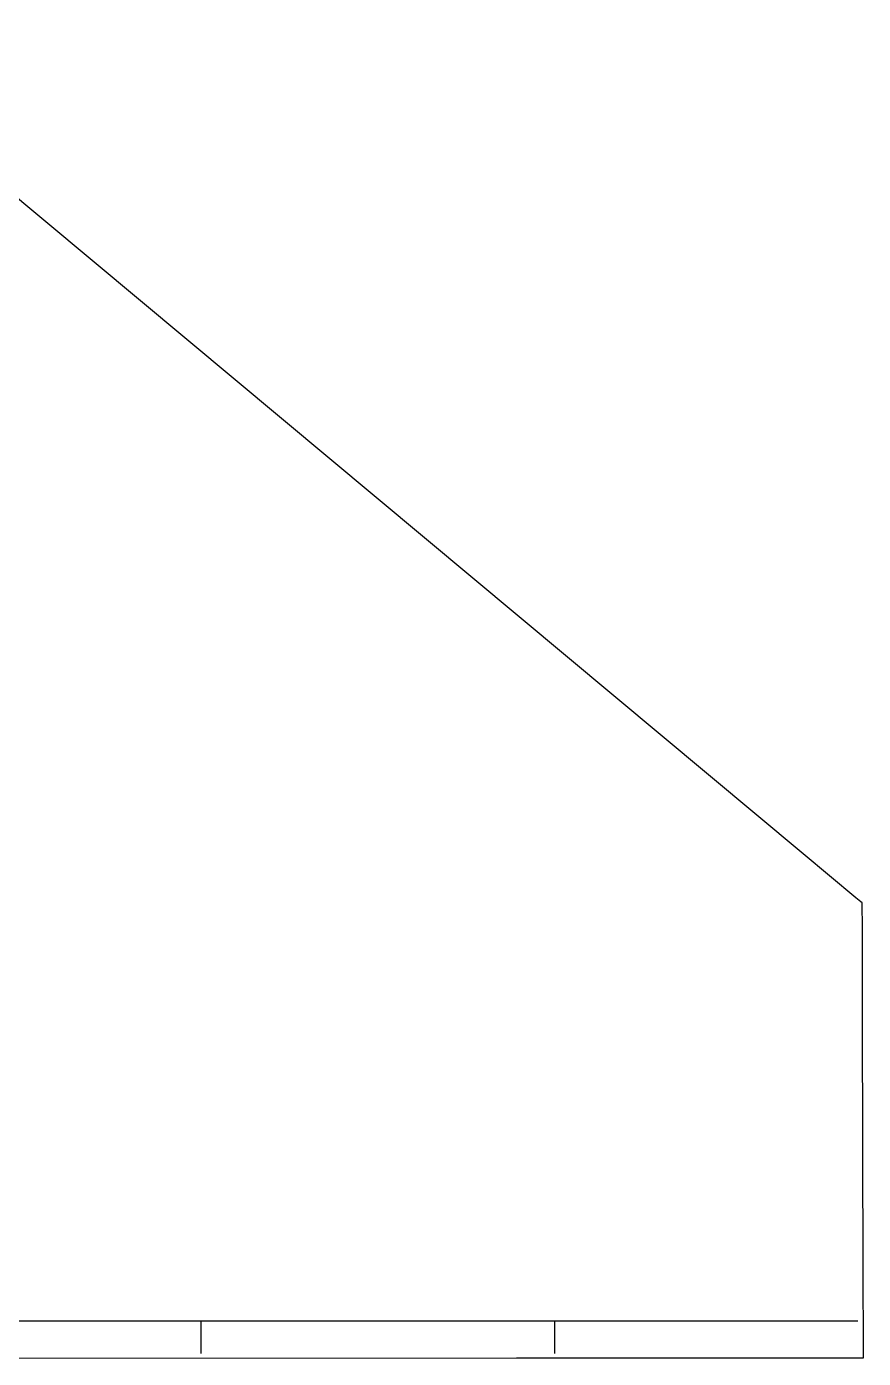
# Model space of a CAD drawing. Extents: x 0.4 to 20.4, y 0.5 to 29.7.
# Drawn here: x 13.251 to 15.78, y 1.393 to 5.42 of the extents above; entities that cross this region are included whole.
import ezdxf

# ---------------------------------------------------------------- set-up
doc = ezdxf.new("R2010")
doc.units = 0

msp = doc.modelspace()

# ---------------------------------------------------------------- linework, layer by layer
at = {"layer": 'Layer 1', "color": 7, "linetype": 'CONTINUOUS'}
for p, q in [((15.598215, 2.918637), (12.601621, 5.419749)), ((15.757766, 2.785468), (15.598215, 2.918637)), ((15.772981, 2.772768), (15.757766, 2.785468)), ((15.776504, 2.769827), (15.772981, 2.772768)), ((15.777214, 2.769235), (15.776504, 2.769827)), ((15.777281, 2.769179), (15.777214, 2.769235)), ((15.777297, 2.769165), (15.777281, 2.769179)), ((15.777301, 2.769162), (15.777297, 2.769165)), ((15.777303, 2.769161), (15.777301, 2.769162)), ((15.777303, 2.769122), (15.777303, 2.769161)), ((15.777305, 2.768215), (15.777303, 2.769122)), ((15.777317, 2.762883), (15.777305, 2.768215)), ((15.777464, 2.699003), (15.777317, 2.762883)), ((15.778115, 2.416342), (15.777464, 2.699003)), ((15.779864, 1.656636), (15.778115, 2.416342)), ((15.780403, 1.422568), (15.779864, 1.656636)), ((15.634554, 1.50472), (12.527696, 1.50472)), ((13.777696, 1.50472), (13.777696, 1.50472)), ((13.777696, 1.50472), (13.777696, 1.50472)), ((13.777696, 1.50472), (13.777696, 1.50472)), ((13.777696, 1.50472), (13.777696, 1.50472)), ((13.777696, 1.50472), (13.777696, 1.50472)), ((13.777696, 1.50472), (13.777696, 1.50472)), ((13.777696, 1.50472), (13.777696, 1.50472)), ((13.777696, 1.50472), (13.777696, 1.504718)), ((13.777696, 1.504718), (13.777696, 1.504703)), ((13.777696, 1.504703), (13.777696, 1.504628)), ((13.777696, 1.504628), (13.777696, 1.504301)), ((13.777696, 1.504301), (13.777696, 1.500837)), ((13.777696, 1.500837), (13.777696, 1.407492)), ((14.847145, 1.50472), (14.847145, 1.50472)), ((14.847145, 1.50472), (14.847145, 1.50472)), ((14.847145, 1.50472), (14.847145, 1.50472)), ((14.847145, 1.50472), (14.847145, 1.50472)), ((14.847145, 1.50472), (14.847145, 1.50472)), ((14.847145, 1.50472), (14.847145, 1.50472)), ((14.847145, 1.50472), (14.847145, 1.50472)), ((14.847145, 1.50472), (14.847145, 1.504718)), ((14.847145, 1.504718), (14.847145, 1.504703)), ((14.847145, 1.504703), (14.847145, 1.504628)), ((14.847145, 1.504628), (14.847145, 1.504301)), ((14.847145, 1.504301), (14.847145, 1.500837)), ((14.847145, 1.500837), (14.847145, 1.407492)), ((15.749865, 1.50472), (15.634554, 1.50472)), ((15.76073, 1.50472), (15.749865, 1.50472)), ((15.763238, 1.50472), (15.76073, 1.50472)), ((15.763744, 1.50472), (15.763238, 1.50472)), ((15.763791, 1.50472), (15.763744, 1.50472)), ((15.763803, 1.50472), (15.763791, 1.50472)), ((15.763806, 1.50472), (15.763803, 1.50472)), ((15.763807, 1.50472), (15.763806, 1.50472)), ((15.763806, 1.50472), (15.763806, 1.50472)), ((15.763807, 1.50472), (15.763807, 1.50472)), ((15.763807, 1.50472), (15.763807, 1.50472)), ((15.763807, 1.50472), (15.763807, 1.50472)), ((15.780456, 1.399802), (15.780403, 1.422568)), ((12.475954, 1.392702), (14.731879, 1.393929)), ((14.731879, 1.393929), (15.571665, 1.394386)), ((15.571665, 1.394386), (15.761677, 1.394489)), ((15.761677, 1.394489), (15.777601, 1.394498)), ((15.777601, 1.394498), (15.780341, 1.3945)), ((15.780341, 1.3945), (15.780468, 1.3945)), ((15.780467, 1.395087), (15.780456, 1.399802)), ((15.780468, 1.394643), (15.780467, 1.395087)), ((15.780468, 1.394533), (15.780468, 1.394643)), ((15.780468, 1.394507), (15.780468, 1.394533)), ((15.780468, 1.394501), (15.780468, 1.394507)), ((15.780468, 1.3945), (15.780468, 1.394501)), ((15.780468, 1.3945), (15.780468, 1.3945))]:
    msp.add_line(p, q, dxfattribs=at)

doc.saveas('drawing.dxf')
